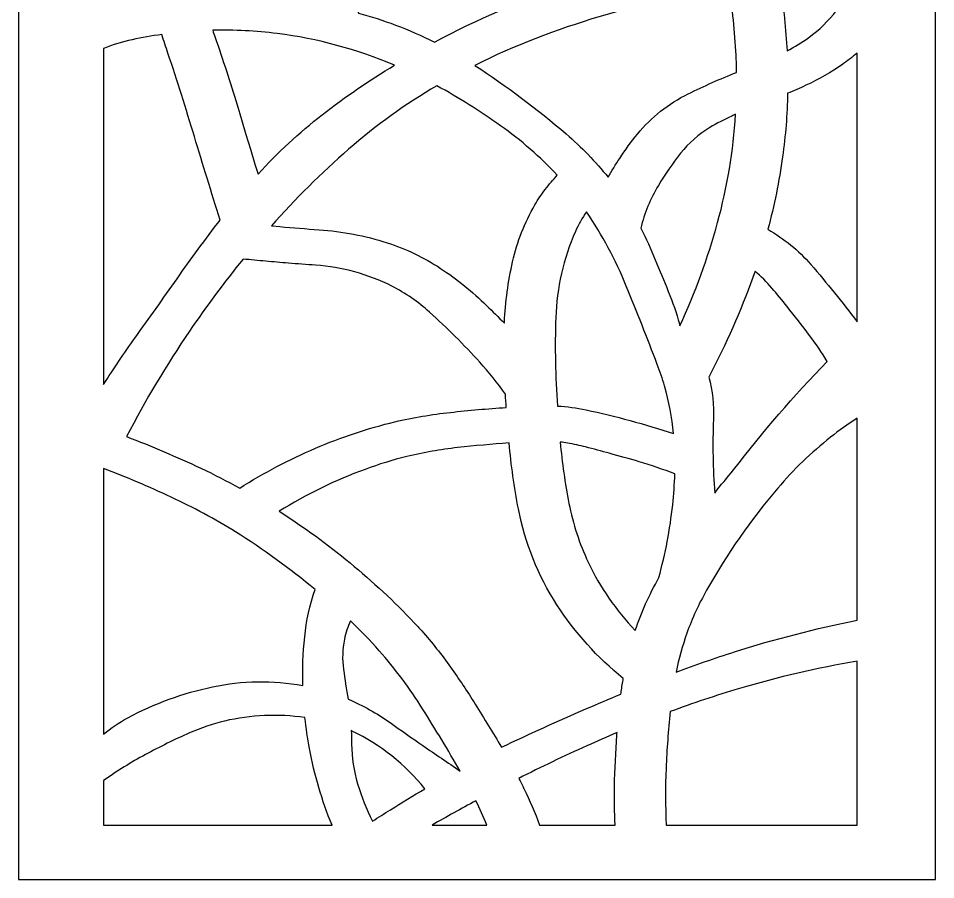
# Model space of a CAD drawing. Header units: centimetres. Extents: x -9.7 to 6, y -13.7 to 14.4.
# Drawn here: x -0.91 to 5.97, y -13.66 to -7.2 of the extents above; entities that cross this region are included whole.
import ezdxf

# ---------------------------------------------------------------- set-up
doc = ezdxf.new("R2010")
doc.units = ezdxf.units.CM
doc.header["$MEASUREMENT"] = 0

msp = doc.modelspace()

# ---------------------------------------------------------------- linework, layer by layer
at = {"color": 242}
for points, knots in [([(-0.91014, -13.65587), (-0.91014, -13.65587), (-0.91014, 14.43222), (-0.91014, 14.43222), (-0.91014, 14.43222), (-0.91014, 14.43222), (-0.85971, 14.43222), (-0.85971, 14.43222), (-0.85971, 14.43222), (-0.85971, 14.43222), (5.96629, 14.43222), (5.96629, 14.43222), (5.96629, 14.43222), (5.96629, 14.43222), (5.96629, -13.65584), (5.96629, -13.65584), (5.96629, -13.65584), (5.96629, -13.65584), (-0.85971, -13.65584), (-0.85971, -13.65584), (-0.85971, -13.65584), (-0.85971, -13.65584), (-0.91014, -13.65584), (-0.91014, -13.65584), (-0.91014, -13.65584), (-0.91014, -13.65584), (-0.91014, -13.65587), (-0.91014, -13.65587)], [0, 0, 0, 0, 0.125, 0.125, 0.125, 0.125, 0.25, 0.25, 0.25, 0.25, 0.375, 0.375, 0.375, 0.375, 0.5, 0.5, 0.5, 0.5, 0.625, 0.625, 0.625, 0.625, 0.75, 0.75, 0.75, 0.75, 1, 1, 1, 1]), ([(5.37786, -6.89349), (5.33513, -6.98073), (5.28335, -7.0632), (5.22343, -7.13947), (5.22343, -7.13947), (5.16333, -7.21594), (5.09316, -7.28385), (5.01459, -7.34131), (5.01459, -7.34131), (4.96281, -7.37845), (4.90862, -7.41195), (4.85226, -7.44182), (4.85226, -7.44182), (4.84377, -7.27911), (4.82683, -7.11696), (4.80143, -6.9559), (4.80143, -6.9559), (4.80143, -6.9559), (4.87495, -6.60626), (4.87495, -6.60626), (4.87495, -6.60626), (4.94484, -6.27371), (4.98222, -5.93543), (4.98669, -5.59566), (4.98669, -5.59566), (4.99121, -5.25667), (4.98222, -4.91758), (4.95971, -4.57935), (4.95971, -4.57935), (4.95696, -4.53768), (4.95191, -4.49611), (4.94449, -4.45498), (4.94449, -4.45498), (5.09563, -4.54004), (5.24049, -4.63605), (5.37786, -4.74191), (5.37786, -4.74191), (5.37786, -4.74191), (5.37786, -6.89349), (5.37786, -6.89349), (5.37786, -6.89349), (5.37786, -6.89349), (5.37786, -6.89349), (5.37786, -6.89349)], [0, 0, 0, 0, 0.0833333, 0.0833333, 0.0833333, 0.0833333, 0.1666667, 0.1666667, 0.1666667, 0.1666667, 0.25, 0.25, 0.25, 0.25, 0.3333333, 0.3333333, 0.3333333, 0.3333333, 0.4166667, 0.4166667, 0.4166667, 0.4166667, 0.5, 0.5, 0.5, 0.5, 0.5833333, 0.5833333, 0.5833333, 0.5833333, 0.6666667, 0.6666667, 0.6666667, 0.6666667, 0.75, 0.75, 0.75, 0.75, 0.8333333, 0.8333333, 0.8333333, 0.8333333, 1, 1, 1, 1]), ([(1.94933, -6.16853), (1.94933, -6.16853), (1.98562, -6.11911), (1.98562, -6.11911), (1.98562, -6.11911), (2.06859, -6.13701), (2.15012, -6.16061), (2.22966, -6.18984), (2.22966, -6.18984), (2.33356, -6.22826), (2.43468, -6.27362), (2.53242, -6.32554), (2.53242, -6.32554), (2.66999, -6.39932), (2.80044, -6.48581), (2.92183, -6.58398), (2.92183, -6.58398), (3.01905, -6.66272), (3.10912, -6.75024), (3.19084, -6.845), (3.19084, -6.845), (3.21324, -6.87139), (3.23461, -6.89862), (3.2551, -6.92644), (3.2551, -6.92644), (3.24023, -6.93121), (3.22537, -6.93612), (3.21052, -6.94092), (3.21052, -6.94092), (2.86498, -7.05742), (2.53001, -7.20328), (2.20909, -7.37668), (2.20909, -7.37668), (2.11407, -7.32823), (2.01645, -7.28503), (1.91679, -7.24719), (1.91679, -7.24719), (1.82584, -7.21308), (1.73344, -7.18337), (1.63972, -7.15804), (1.63972, -7.15804), (1.61722, -7.08596), (1.60659, -7.01068), (1.60794, -6.93526), (1.60794, -6.93526), (1.61, -6.85574), (1.62298, -6.77676), (1.64644, -6.7008), (1.64644, -6.7008), (1.67701, -6.60011), (1.72011, -6.5037), (1.77473, -6.41386), (1.77473, -6.41386), (1.82607, -6.32748), (1.88465, -6.24552), (1.94933, -6.16853)], [0, 0, 0, 0, 0.0666667, 0.0666667, 0.0666667, 0.0666667, 0.1333333, 0.1333333, 0.1333333, 0.1333333, 0.2, 0.2, 0.2, 0.2, 0.2666667, 0.2666667, 0.2666667, 0.2666667, 0.3333333, 0.3333333, 0.3333333, 0.3333333, 0.4, 0.4, 0.4, 0.4, 0.4666667, 0.4666667, 0.4666667, 0.4666667, 0.5333333, 0.5333333, 0.5333333, 0.5333333, 0.6, 0.6, 0.6, 0.6, 0.6666667, 0.6666667, 0.6666667, 0.6666667, 0.7333333, 0.7333333, 0.7333333, 0.7333333, 0.8, 0.8, 0.8, 0.8, 0.8666667, 0.8666667, 0.8666667, 0.8666667, 1, 1, 1, 1]), ([(3.5109, -8.38847), (3.41588, -8.27126), (3.31068, -8.16287), (3.19669, -8.06434), (3.19669, -8.06434), (2.98, -7.87727), (2.75093, -7.70537), (2.51065, -7.54985), (2.51065, -7.54985), (2.81027, -7.40214), (3.1221, -7.2805), (3.44262, -7.18634), (3.44262, -7.18634), (3.76272, -7.09245), (4.08728, -7.01415), (4.41497, -6.95172), (4.41497, -6.95172), (4.4435, -7.12409), (4.46191, -7.29807), (4.47023, -7.47257), (4.47023, -7.47257), (4.47233, -7.51596), (4.47362, -7.55931), (4.47418, -7.60273), (4.47418, -7.60273), (4.35084, -7.65122), (4.22963, -7.70471), (4.11062, -7.76337), (4.11062, -7.76337), (3.96405, -7.83542), (3.83469, -7.93838), (3.73141, -8.06492), (3.73141, -8.06492), (3.68375, -8.12324), (3.63907, -8.18399), (3.59762, -8.24702), (3.59762, -8.24702), (3.56716, -8.2932), (3.53829, -8.34035), (3.5109, -8.38847)], [0, 0, 0, 0, 0.0909091, 0.0909091, 0.0909091, 0.0909091, 0.1818182, 0.1818182, 0.1818182, 0.1818182, 0.2727273, 0.2727273, 0.2727273, 0.2727273, 0.3636364, 0.3636364, 0.3636364, 0.3636364, 0.4545455, 0.4545455, 0.4545455, 0.4545455, 0.5454545, 0.5454545, 0.5454545, 0.5454545, 0.6363636, 0.6363636, 0.6363636, 0.6363636, 0.7272727, 0.7272727, 0.7272727, 0.7272727, 0.8181818, 0.8181818, 0.8181818, 0.8181818, 1, 1, 1, 1]), ([(0.88663, -8.36613), (0.88663, -8.36613), (0.87707, -8.33497), (0.87707, -8.33497), (0.87707, -8.33497), (0.87707, -8.33497), (0.86336, -8.28964), (0.86336, -8.28964), (0.86336, -8.28964), (0.86336, -8.28964), (0.82999, -8.17855), (0.82999, -8.17855), (0.82999, -8.17855), (0.82999, -8.17855), (0.79635, -8.0674), (0.79635, -8.0674), (0.79635, -8.0674), (0.79635, -8.0674), (0.76277, -7.95628), (0.76277, -7.95628), (0.76277, -7.95628), (0.76277, -7.95628), (0.72897, -7.84527), (0.72897, -7.84527), (0.72897, -7.84527), (0.67737, -7.67571), (0.62284, -7.50722), (0.5651, -7.33975), (0.5651, -7.33975), (0.55888, -7.3222), (0.55292, -7.30453), (0.54716, -7.28678), (0.54716, -7.28678), (0.70894, -7.28286), (0.87077, -7.29099), (1.0313, -7.31086), (1.0313, -7.31086), (1.33314, -7.34981), (1.62836, -7.42963), (1.90853, -7.54829), (1.90853, -7.54829), (1.7212, -7.66146), (1.54066, -7.78556), (1.36782, -7.91999), (1.36782, -7.91999), (1.1948, -8.05441), (1.0338, -8.20372), (0.88663, -8.36613)], [0, 0, 0, 0, 0.0769231, 0.0769231, 0.0769231, 0.0769231, 0.1538462, 0.1538462, 0.1538462, 0.1538462, 0.2307692, 0.2307692, 0.2307692, 0.2307692, 0.3076923, 0.3076923, 0.3076923, 0.3076923, 0.3846154, 0.3846154, 0.3846154, 0.3846154, 0.4615385, 0.4615385, 0.4615385, 0.4615385, 0.5384615, 0.5384615, 0.5384615, 0.5384615, 0.6153846, 0.6153846, 0.6153846, 0.6153846, 0.6923077, 0.6923077, 0.6923077, 0.6923077, 0.7692308, 0.7692308, 0.7692308, 0.7692308, 0.8461538, 0.8461538, 0.8461538, 0.8461538, 1, 1, 1, 1]), ([(-0.27123, -9.94225), (-0.27123, -9.94225), (-0.27123, -7.42349), (-0.27123, -7.42349), (-0.27123, -7.42349), (-0.20173, -7.39543), (-0.12986, -7.37344), (-0.05652, -7.35768), (-0.05652, -7.35768), (0.01678, -7.34194), (0.09039, -7.32885), (0.16459, -7.31831), (0.16459, -7.31831), (0.1799, -7.36472), (0.19548, -7.4109), (0.2113, -7.45709), (0.2113, -7.45709), (0.2801, -7.66492), (0.34617, -7.87364), (0.40951, -8.08327), (0.40951, -8.08327), (0.47264, -8.29242), (0.53685, -8.50117), (0.60236, -8.70953), (0.60236, -8.70953), (0.49171, -8.85397), (0.38422, -9.00051), (0.27975, -9.14941), (0.27975, -9.14941), (0.17535, -9.29825), (0.07014, -9.44668), (-0.03569, -9.59444), (-0.03569, -9.59444), (-0.11719, -9.70825), (-0.19582, -9.82429), (-0.27123, -9.94225), (-0.27123, -9.94225), (-0.27123, -9.94225), (-0.27123, -9.94225), (-0.27123, -9.94225)], [0, 0, 0, 0, 0.0909091, 0.0909091, 0.0909091, 0.0909091, 0.1818182, 0.1818182, 0.1818182, 0.1818182, 0.2727273, 0.2727273, 0.2727273, 0.2727273, 0.3636364, 0.3636364, 0.3636364, 0.3636364, 0.4545455, 0.4545455, 0.4545455, 0.4545455, 0.5454545, 0.5454545, 0.5454545, 0.5454545, 0.6363636, 0.6363636, 0.6363636, 0.6363636, 0.7272727, 0.7272727, 0.7272727, 0.7272727, 0.8181818, 0.8181818, 0.8181818, 0.8181818, 1, 1, 1, 1]), ([(5.37786, -7.45742), (5.37786, -7.45742), (5.37786, -9.4742), (5.37786, -9.4742), (5.37786, -9.4742), (5.26703, -9.32591), (5.15088, -9.18193), (5.02949, -9.04223), (5.02949, -9.04223), (4.93814, -8.93692), (4.82955, -8.84801), (4.70847, -8.77922), (4.70847, -8.77922), (4.75667, -8.60018), (4.79369, -8.41821), (4.8193, -8.23451), (4.8193, -8.23451), (4.84071, -8.07701), (4.85322, -7.91835), (4.85689, -7.75938), (4.85689, -7.75938), (4.90285, -7.74063), (4.94836, -7.72065), (4.9935, -7.69951), (4.9935, -7.69951), (5.08983, -7.65453), (5.18224, -7.60164), (5.26991, -7.54135), (5.26991, -7.54135), (5.30705, -7.51499), (5.34306, -7.48697), (5.37786, -7.45742)], [0, 0, 0, 0, 0.1111111, 0.1111111, 0.1111111, 0.1111111, 0.2222222, 0.2222222, 0.2222222, 0.2222222, 0.3333333, 0.3333333, 0.3333333, 0.3333333, 0.4444444, 0.4444444, 0.4444444, 0.4444444, 0.5555556, 0.5555556, 0.5555556, 0.5555556, 0.6666667, 0.6666667, 0.6666667, 0.6666667, 0.7777778, 0.7777778, 0.7777778, 0.7777778, 1, 1, 1, 1]), ([(1.05081, -8.75887), (1.05081, -8.75887), (0.99359, -8.75362), (0.99359, -8.75362), (0.99359, -8.75362), (0.99359, -8.75362), (0.98637, -8.75286), (0.98637, -8.75286), (0.98637, -8.75286), (1.16711, -8.54976), (1.36049, -8.358), (1.56531, -8.17915), (1.56531, -8.17915), (1.77044, -7.99987), (1.99189, -7.84041), (2.22676, -7.70253), (2.22676, -7.70253), (2.39183, -7.79311), (2.5516, -7.89327), (2.70507, -8.00255), (2.70507, -8.00255), (2.85892, -8.11184), (3.00121, -8.23632), (3.1302, -8.37416), (3.1302, -8.37416), (3.0984, -8.40791), (3.06817, -8.44321), (3.03976, -8.47999), (3.03976, -8.47999), (3.01132, -8.51676), (2.98537, -8.55551), (2.96236, -8.59575), (2.96236, -8.59575), (2.88511, -8.72857), (2.82871, -8.87238), (2.79506, -9.02227), (2.79506, -9.02227), (2.76168, -9.17148), (2.74099, -9.3234), (2.73344, -9.4761), (2.73344, -9.4761), (2.73344, -9.4761), (2.73316, -9.47991), (2.73316, -9.47991), (2.73316, -9.47991), (2.73316, -9.47991), (2.73311, -9.48337), (2.73311, -9.48337), (2.73311, -9.48337), (2.68948, -9.43829), (2.64502, -9.39396), (2.59989, -9.3504), (2.59989, -9.3504), (2.49398, -9.24657), (2.37835, -9.15336), (2.25446, -9.0719), (2.25446, -9.0719), (2.13044, -8.9901), (1.99588, -8.92558), (1.85442, -8.88002), (1.85442, -8.88002), (1.68946, -8.827), (1.51852, -8.79412), (1.34548, -8.78218), (1.34548, -8.78218), (1.24722, -8.77548), (1.14897, -8.76764), (1.05081, -8.75887), (1.05081, -8.75887), (1.05081, -8.75887), (1.05081, -8.75887), (1.05081, -8.75887)], [0, 0, 0, 0, 0.0526316, 0.0526316, 0.0526316, 0.0526316, 0.1052632, 0.1052632, 0.1052632, 0.1052632, 0.1578947, 0.1578947, 0.1578947, 0.1578947, 0.2105263, 0.2105263, 0.2105263, 0.2105263, 0.2631579, 0.2631579, 0.2631579, 0.2631579, 0.3157895, 0.3157895, 0.3157895, 0.3157895, 0.3684211, 0.3684211, 0.3684211, 0.3684211, 0.4210526, 0.4210526, 0.4210526, 0.4210526, 0.4736842, 0.4736842, 0.4736842, 0.4736842, 0.5263158, 0.5263158, 0.5263158, 0.5263158, 0.5789474, 0.5789474, 0.5789474, 0.5789474, 0.6315789, 0.6315789, 0.6315789, 0.6315789, 0.6842105, 0.6842105, 0.6842105, 0.6842105, 0.7368421, 0.7368421, 0.7368421, 0.7368421, 0.7894737, 0.7894737, 0.7894737, 0.7894737, 0.8421053, 0.8421053, 0.8421053, 0.8421053, 0.8947368, 0.8947368, 0.8947368, 0.8947368, 1, 1, 1, 1]), ([(4.04975, -9.50332), (4.04975, -9.50332), (4.04555, -9.48842), (4.04555, -9.48842), (4.04555, -9.48842), (4.02246, -9.40596), (3.99471, -9.32481), (3.96223, -9.24545), (3.96223, -9.24545), (3.92993, -9.1662), (3.89757, -9.08706), (3.86487, -9.00783), (3.86487, -9.00783), (3.83185, -8.92762), (3.79552, -8.84879), (3.75629, -8.7715), (3.75629, -8.7715), (3.78246, -8.65813), (3.82703, -8.54976), (3.88804, -8.45053), (3.88804, -8.45053), (3.93816, -8.36664), (3.99349, -8.28593), (4.05385, -8.20891), (4.05385, -8.20891), (4.1148, -8.13151), (4.18953, -8.06598), (4.27448, -8.01596), (4.27448, -8.01596), (4.32715, -7.98419), (4.38162, -7.95548), (4.43755, -7.92997), (4.43755, -7.92997), (4.44721, -7.92561), (4.45705, -7.92117), (4.46668, -7.91685), (4.46668, -7.91685), (4.4493, -8.19153), (4.40398, -8.46382), (4.33133, -8.72924), (4.33133, -8.72924), (4.25883, -8.99458), (4.1646, -9.25348), (4.04975, -9.50332), (4.04975, -9.50332), (4.04975, -9.50332), (4.04975, -9.50332), (4.04975, -9.50332)], [0, 0, 0, 0, 0.0769231, 0.0769231, 0.0769231, 0.0769231, 0.1538462, 0.1538462, 0.1538462, 0.1538462, 0.2307692, 0.2307692, 0.2307692, 0.2307692, 0.3076923, 0.3076923, 0.3076923, 0.3076923, 0.3846154, 0.3846154, 0.3846154, 0.3846154, 0.4615385, 0.4615385, 0.4615385, 0.4615385, 0.5384615, 0.5384615, 0.5384615, 0.5384615, 0.6153846, 0.6153846, 0.6153846, 0.6153846, 0.6923077, 0.6923077, 0.6923077, 0.6923077, 0.7692308, 0.7692308, 0.7692308, 0.7692308, 0.8461538, 0.8461538, 0.8461538, 0.8461538, 1, 1, 1, 1]), ([(4.00178, -10.31043), (3.78623, -10.23966), (3.5671, -10.18049), (3.34536, -10.1329), (3.34536, -10.1329), (3.27473, -10.11788), (3.20308, -10.10838), (3.13093, -10.1046), (3.13093, -10.1046), (3.11533, -9.88402), (3.11113, -9.66268), (3.11848, -9.44168), (3.11848, -9.44168), (3.12588, -9.21888), (3.17614, -8.99935), (3.26621, -8.79539), (3.26621, -8.79539), (3.2891, -8.74374), (3.31658, -8.69418), (3.34846, -8.64732), (3.34846, -8.64732), (3.46727, -8.82209), (3.56756, -9.0088), (3.6474, -9.20445), (3.6474, -9.20445), (3.72714, -9.39953), (3.80456, -9.59554), (3.87953, -9.79253), (3.87953, -9.79253), (3.8997, -9.84551), (3.91779, -9.89915), (3.93388, -9.95348), (3.93388, -9.95348), (3.96738, -10.07014), (3.9901, -10.18955), (4.00172, -10.31043), (4.00172, -10.31043), (4.00172, -10.31043), (4.00178, -10.31043), (4.00178, -10.31043)], [0, 0, 0, 0, 0.0909091, 0.0909091, 0.0909091, 0.0909091, 0.1818182, 0.1818182, 0.1818182, 0.1818182, 0.2727273, 0.2727273, 0.2727273, 0.2727273, 0.3636364, 0.3636364, 0.3636364, 0.3636364, 0.4545455, 0.4545455, 0.4545455, 0.4545455, 0.5454545, 0.5454545, 0.5454545, 0.5454545, 0.6363636, 0.6363636, 0.6363636, 0.6363636, 0.7272727, 0.7272727, 0.7272727, 0.7272727, 0.8181818, 0.8181818, 0.8181818, 0.8181818, 1, 1, 1, 1]), ([(0.77398, -9.00305), (0.83069, -9.00788), (0.8874, -9.01308), (0.94428, -9.01826), (0.94428, -9.01826), (1.00111, -9.02347), (1.05793, -9.02839), (1.11475, -9.0329), (1.11475, -9.0329), (1.18228, -9.03814), (1.24991, -9.04322), (1.31744, -9.0481), (1.31744, -9.0481), (1.51662, -9.06269), (1.71096, -9.11588), (1.88958, -9.20506), (1.88958, -9.20506), (1.99166, -9.2574), (2.0866, -9.32293), (2.17182, -9.39965), (2.17182, -9.39965), (2.30407, -9.51856), (2.43001, -9.64416), (2.54936, -9.77594), (2.54936, -9.77594), (2.61805, -9.85197), (2.68217, -9.93214), (2.74132, -10.01584), (2.74132, -10.01584), (2.74322, -10.04873), (2.74543, -10.08173), (2.74776, -10.11473), (2.74776, -10.11473), (2.60765, -10.12444), (2.46784, -10.137), (2.32827, -10.15204), (2.32827, -10.15204), (2.18846, -10.16717), (2.04983, -10.19052), (1.91286, -10.2221), (1.91286, -10.2221), (1.70897, -10.27173), (1.50958, -10.33812), (1.31666, -10.42096), (1.31666, -10.42096), (1.12001, -10.50519), (0.93053, -10.60493), (0.74973, -10.7192), (0.74973, -10.7192), (0.65398, -10.66695), (0.55684, -10.61744), (0.45823, -10.57083), (0.45823, -10.57083), (0.27566, -10.48441), (0.08976, -10.40524), (-0.09912, -10.33376), (-0.09912, -10.33376), (0.04203, -10.06097), (0.19943, -9.79702), (0.37232, -9.5435), (0.37232, -9.5435), (0.49892, -9.35793), (0.63288, -9.17773), (0.77398, -9.00305), (0.77398, -9.00305), (0.77398, -9.00305), (0.77398, -9.00305), (0.77398, -9.00305)], [0, 0, 0, 0, 0.0555556, 0.0555556, 0.0555556, 0.0555556, 0.1111111, 0.1111111, 0.1111111, 0.1111111, 0.1666667, 0.1666667, 0.1666667, 0.1666667, 0.2222222, 0.2222222, 0.2222222, 0.2222222, 0.2777778, 0.2777778, 0.2777778, 0.2777778, 0.3333333, 0.3333333, 0.3333333, 0.3333333, 0.3888889, 0.3888889, 0.3888889, 0.3888889, 0.4444444, 0.4444444, 0.4444444, 0.4444444, 0.5, 0.5, 0.5, 0.5, 0.5555556, 0.5555556, 0.5555556, 0.5555556, 0.6111111, 0.6111111, 0.6111111, 0.6111111, 0.6666667, 0.6666667, 0.6666667, 0.6666667, 0.7222222, 0.7222222, 0.7222222, 0.7222222, 0.7777778, 0.7777778, 0.7777778, 0.7777778, 0.8333333, 0.8333333, 0.8333333, 0.8333333, 0.8888889, 0.8888889, 0.8888889, 0.8888889, 1, 1, 1, 1]), ([(4.26502, -9.88741), (4.26502, -9.88741), (4.29267, -9.83396), (4.29267, -9.83396), (4.29267, -9.83396), (4.41701, -9.59455), (4.52391, -9.34656), (4.61266, -9.09179), (4.61266, -9.09179), (4.65739, -9.13162), (4.6994, -9.17451), (4.73841, -9.21999), (4.73841, -9.21999), (4.77726, -9.26541), (4.81532, -9.31142), (4.8526, -9.35845), (4.8526, -9.35845), (4.91007, -9.42924), (4.96609, -9.50117), (5.02081, -9.5742), (5.02081, -9.5742), (5.06795, -9.63745), (5.11235, -9.70276), (5.15372, -9.76994), (5.15372, -9.76994), (4.90367, -10.02683), (4.6693, -10.29848), (4.45187, -10.58352), (4.45187, -10.58352), (4.40313, -10.64034), (4.35571, -10.69821), (4.30992, -10.75738), (4.30992, -10.75738), (4.29625, -10.57387), (4.29323, -10.3896), (4.30098, -10.20565), (4.30098, -10.20565), (4.30531, -10.09833), (4.29332, -9.99103), (4.26502, -9.88741)], [0, 0, 0, 0, 0.0909091, 0.0909091, 0.0909091, 0.0909091, 0.1818182, 0.1818182, 0.1818182, 0.1818182, 0.2727273, 0.2727273, 0.2727273, 0.2727273, 0.3636364, 0.3636364, 0.3636364, 0.3636364, 0.4545455, 0.4545455, 0.4545455, 0.4545455, 0.5454545, 0.5454545, 0.5454545, 0.5454545, 0.6363636, 0.6363636, 0.6363636, 0.6363636, 0.7272727, 0.7272727, 0.7272727, 0.7272727, 0.8181818, 0.8181818, 0.8181818, 0.8181818, 1, 1, 1, 1]), ([(5.37786, -10.19632), (5.37786, -10.19632), (5.37786, -11.7104), (5.37786, -11.7104), (5.37786, -11.7104), (5.06692, -11.77265), (4.75975, -11.85167), (4.4576, -11.94738), (4.4576, -11.94738), (4.31052, -11.99483), (4.16473, -12.04563), (4.0203, -12.10017), (4.0203, -12.10017), (4.0405, -12.00064), (4.06774, -11.90254), (4.10165, -11.80679), (4.10165, -11.80679), (4.14173, -11.69605), (4.19104, -11.58872), (4.24892, -11.48609), (4.24892, -11.48609), (4.40179, -11.21437), (4.58043, -10.95798), (4.78225, -10.72039), (4.78225, -10.72039), (4.90113, -10.58036), (5.0337, -10.45256), (5.17788, -10.33873), (5.17788, -10.33873), (5.24209, -10.28812), (5.30897, -10.24057), (5.37786, -10.19632)], [0, 0, 0, 0, 0.1111111, 0.1111111, 0.1111111, 0.1111111, 0.2222222, 0.2222222, 0.2222222, 0.2222222, 0.3333333, 0.3333333, 0.3333333, 0.3333333, 0.4444444, 0.4444444, 0.4444444, 0.4444444, 0.5555556, 0.5555556, 0.5555556, 0.5555556, 0.6666667, 0.6666667, 0.6666667, 0.6666667, 0.7777778, 0.7777778, 0.7777778, 0.7777778, 1, 1, 1, 1]), ([(3.60716, -12.26445), (3.51945, -12.30106), (3.43218, -12.33812), (3.3449, -12.37562), (3.3449, -12.37562), (3.13198, -12.46733), (2.92083, -12.56334), (2.71173, -12.66341), (2.71173, -12.66341), (2.64773, -12.55507), (2.58221, -12.44754), (2.51523, -12.34083), (2.51523, -12.34083), (2.45641, -12.24663), (2.39487, -12.15427), (2.33052, -12.06372), (2.33052, -12.06372), (2.26301, -11.96873), (2.19075, -11.87711), (2.1137, -11.78966), (2.1137, -11.78966), (2.09559, -11.76909), (2.07693, -11.74881), (2.05797, -11.72892), (2.05797, -11.72892), (1.75522, -11.4103), (1.41508, -11.12965), (1.04452, -10.89335), (1.04452, -10.89335), (1.2483, -10.76674), (1.46445, -10.66153), (1.68971, -10.57926), (1.68971, -10.57926), (1.79162, -10.54121), (1.89571, -10.50921), (2.00133, -10.48301), (2.00133, -10.48301), (2.12699, -10.45265), (2.25432, -10.43039), (2.38284, -10.4162), (2.38284, -10.4162), (2.51129, -10.40205), (2.63987, -10.39046), (2.76869, -10.38141), (2.76869, -10.38141), (2.78378, -10.54733), (2.80717, -10.71237), (2.83871, -10.87586), (2.83871, -10.87586), (2.88796, -11.13177), (2.98591, -11.37578), (3.12716, -11.59494), (3.12716, -11.59494), (3.26236, -11.80438), (3.43042, -11.99071), (3.62482, -12.14677), (3.62482, -12.14677), (3.61929, -12.17917), (3.61423, -12.21171), (3.60979, -12.24444), (3.60979, -12.24444), (3.6089, -12.25108), (3.60795, -12.25785), (3.60712, -12.26445), (3.60712, -12.26445), (3.60712, -12.26445), (3.60716, -12.26445), (3.60716, -12.26445)], [0, 0, 0, 0, 0.0555556, 0.0555556, 0.0555556, 0.0555556, 0.1111111, 0.1111111, 0.1111111, 0.1111111, 0.1666667, 0.1666667, 0.1666667, 0.1666667, 0.2222222, 0.2222222, 0.2222222, 0.2222222, 0.2777778, 0.2777778, 0.2777778, 0.2777778, 0.3333333, 0.3333333, 0.3333333, 0.3333333, 0.3888889, 0.3888889, 0.3888889, 0.3888889, 0.4444444, 0.4444444, 0.4444444, 0.4444444, 0.5, 0.5, 0.5, 0.5, 0.5555556, 0.5555556, 0.5555556, 0.5555556, 0.6111111, 0.6111111, 0.6111111, 0.6111111, 0.6666667, 0.6666667, 0.6666667, 0.6666667, 0.7222222, 0.7222222, 0.7222222, 0.7222222, 0.7777778, 0.7777778, 0.7777778, 0.7777778, 0.8333333, 0.8333333, 0.8333333, 0.8333333, 0.8888889, 0.8888889, 0.8888889, 0.8888889, 1, 1, 1, 1]), ([(3.89101, -11.39086), (3.85574, -11.45545), (3.82282, -11.52142), (3.79222, -11.58839), (3.79222, -11.58839), (3.76297, -11.65322), (3.73693, -11.71942), (3.71403, -11.78679), (3.71403, -11.78679), (3.57009, -11.6364), (3.45112, -11.46399), (3.36153, -11.27608), (3.36153, -11.27608), (3.2958, -11.13528), (3.24744, -10.9869), (3.21763, -10.83444), (3.21763, -10.83444), (3.18785, -10.68239), (3.16598, -10.52893), (3.15202, -10.37459), (3.15202, -10.37459), (3.1709, -10.37667), (3.18952, -10.37926), (3.20809, -10.38246), (3.20809, -10.38246), (3.25312, -10.39032), (3.29783, -10.39991), (3.34205, -10.41138), (3.34205, -10.41138), (3.40149, -10.4266), (3.46072, -10.44254), (3.51992, -10.459), (3.51992, -10.459), (3.59482, -10.47913), (3.6695, -10.50025), (3.74395, -10.52219), (3.74395, -10.52219), (3.83411, -10.54912), (3.92309, -10.57947), (4.01114, -10.61297), (4.01114, -10.61297), (4.0086, -10.69038), (4.00323, -10.76789), (3.99491, -10.84503), (3.99491, -10.84503), (3.97531, -11.02942), (3.94051, -11.21209), (3.89101, -11.39086)], [0, 0, 0, 0, 0.0769231, 0.0769231, 0.0769231, 0.0769231, 0.1538462, 0.1538462, 0.1538462, 0.1538462, 0.2307692, 0.2307692, 0.2307692, 0.2307692, 0.3076923, 0.3076923, 0.3076923, 0.3076923, 0.3846154, 0.3846154, 0.3846154, 0.3846154, 0.4615385, 0.4615385, 0.4615385, 0.4615385, 0.5384615, 0.5384615, 0.5384615, 0.5384615, 0.6153846, 0.6153846, 0.6153846, 0.6153846, 0.6923077, 0.6923077, 0.6923077, 0.6923077, 0.7692308, 0.7692308, 0.7692308, 0.7692308, 0.8461538, 0.8461538, 0.8461538, 0.8461538, 1, 1, 1, 1]), ([(-0.27123, -12.56612), (-0.27123, -12.56612), (-0.27123, -10.57226), (-0.27123, -10.57226), (-0.27123, -10.57226), (-0.10015, -10.6381), (0.0686, -10.70984), (0.23474, -10.78746), (0.23474, -10.78746), (0.401, -10.86512), (0.56265, -10.95205), (0.71895, -11.0481), (0.71895, -11.0481), (0.92649, -11.17894), (1.12527, -11.32325), (1.3139, -11.48), (1.3139, -11.48), (1.27443, -11.59542), (1.24837, -11.71491), (1.23634, -11.83616), (1.23634, -11.83616), (1.22408, -11.95726), (1.21951, -12.07893), (1.22244, -12.20049), (1.22244, -12.20049), (0.99837, -12.1591), (0.76845, -12.16222), (0.54565, -12.20964), (0.54565, -12.20964), (0.32389, -12.2569), (0.10991, -12.33509), (-0.09003, -12.44224), (-0.09003, -12.44224), (-0.15476, -12.47682), (-0.21556, -12.51838), (-0.27123, -12.56612)], [0, 0, 0, 0, 0.1, 0.1, 0.1, 0.1, 0.2, 0.2, 0.2, 0.2, 0.3, 0.3, 0.3, 0.3, 0.4, 0.4, 0.4, 0.4, 0.5, 0.5, 0.5, 0.5, 0.6, 0.6, 0.6, 0.6, 0.7, 0.7, 0.7, 0.7, 0.8, 0.8, 0.8, 0.8, 1, 1, 1, 1]), ([(2.40152, -12.84173), (2.35575, -12.80939), (2.30949, -12.77753), (2.26294, -12.74591), (2.26294, -12.74591), (2.21623, -12.71437), (2.16967, -12.68254), (2.12314, -12.65079), (2.12314, -12.65079), (2.04058, -12.59346), (1.95827, -12.53575), (1.87622, -12.47782), (1.87622, -12.47782), (1.77776, -12.40816), (1.67222, -12.34928), (1.56116, -12.30204), (1.56116, -12.30204), (1.54881, -12.22776), (1.5376, -12.15338), (1.52729, -12.079), (1.52729, -12.079), (1.51697, -12.00389), (1.51919, -11.92768), (1.53418, -11.85335), (1.53418, -11.85335), (1.54412, -11.80579), (1.55953, -11.75959), (1.58037, -11.71565), (1.58037, -11.71565), (1.65532, -11.78706), (1.7272, -11.86157), (1.79573, -11.93913), (1.79573, -11.93913), (1.9152, -12.07597), (2.02383, -12.22193), (2.12065, -12.37571), (2.12065, -12.37571), (2.21738, -12.52916), (2.31099, -12.68457), (2.40152, -12.84173)], [0, 0, 0, 0, 0.0909091, 0.0909091, 0.0909091, 0.0909091, 0.1818182, 0.1818182, 0.1818182, 0.1818182, 0.2727273, 0.2727273, 0.2727273, 0.2727273, 0.3636364, 0.3636364, 0.3636364, 0.3636364, 0.4545455, 0.4545455, 0.4545455, 0.4545455, 0.5454545, 0.5454545, 0.5454545, 0.5454545, 0.6363636, 0.6363636, 0.6363636, 0.6363636, 0.7272727, 0.7272727, 0.7272727, 0.7272727, 0.8181818, 0.8181818, 0.8181818, 0.8181818, 1, 1, 1, 1]), ([(3.9473, -13.24622), (3.93904, -13.10442), (3.9383, -12.96233), (3.94499, -12.82044), (3.94499, -12.82044), (3.95161, -12.67868), (3.96194, -12.53708), (3.97598, -12.39582), (3.97598, -12.39582), (4.14707, -12.33259), (4.32005, -12.27488), (4.4947, -12.22294), (4.4947, -12.22294), (4.78477, -12.13675), (5.07961, -12.0682), (5.37786, -12.01728), (5.37786, -12.01728), (5.37786, -12.01728), (5.37786, -13.24622), (5.37786, -13.24622), (5.37786, -13.24622), (5.37786, -13.24622), (3.9473, -13.24622), (3.9473, -13.24622), (3.9473, -13.24622), (3.9473, -13.24622), (3.9473, -13.24622), (3.9473, -13.24622)], [0, 0, 0, 0, 0.125, 0.125, 0.125, 0.125, 0.25, 0.25, 0.25, 0.25, 0.375, 0.375, 0.375, 0.375, 0.5, 0.5, 0.5, 0.5, 0.625, 0.625, 0.625, 0.625, 0.75, 0.75, 0.75, 0.75, 1, 1, 1, 1]), ([(1.44113, -13.24622), (1.44113, -13.24622), (-0.27123, -13.24622), (-0.27123, -13.24622), (-0.27123, -13.24622), (-0.27123, -13.24622), (-0.27123, -12.91315), (-0.27123, -12.91315), (-0.27123, -12.91315), (-0.17093, -12.84173), (-0.0663, -12.7765), (0.04213, -12.71806), (0.04213, -12.71806), (0.15042, -12.65963), (0.26109, -12.60524), (0.37361, -12.55538), (0.37361, -12.55538), (0.45797, -12.51786), (0.54565, -12.48815), (0.6355, -12.46672), (0.6355, -12.46672), (0.83291, -12.42079), (1.03745, -12.41169), (1.23829, -12.44013), (1.23829, -12.44013), (1.24682, -12.51838), (1.25818, -12.59624), (1.27241, -12.67355), (1.27241, -12.67355), (1.30861, -12.86982), (1.36511, -13.06174), (1.44113, -13.24622)], [0, 0, 0, 0, 0.1111111, 0.1111111, 0.1111111, 0.1111111, 0.2222222, 0.2222222, 0.2222222, 0.2222222, 0.3333333, 0.3333333, 0.3333333, 0.3333333, 0.4444444, 0.4444444, 0.4444444, 0.4444444, 0.5555556, 0.5555556, 0.5555556, 0.5555556, 0.6666667, 0.6666667, 0.6666667, 0.6666667, 0.7777778, 0.7777778, 0.7777778, 0.7777778, 1, 1, 1, 1]), ([(1.74419, -13.21734), (1.69866, -13.12761), (1.66157, -13.03369), (1.63336, -12.93716), (1.63336, -12.93716), (1.60494, -12.84027), (1.5897, -12.74015), (1.58811, -12.63918), (1.58811, -12.63918), (1.58765, -12.60562), (1.58683, -12.57205), (1.58587, -12.53854), (1.58587, -12.53854), (1.58836, -12.5396), (1.59079, -12.54069), (1.5932, -12.54191), (1.5932, -12.54191), (1.80436, -12.64395), (1.9903, -12.79186), (2.13715, -12.97448), (2.13715, -12.97448), (2.05053, -13.02587), (1.96437, -13.07841), (1.87893, -13.1319), (1.87893, -13.1319), (1.83386, -13.16006), (1.7889, -13.18864), (1.74419, -13.21734), (1.74419, -13.21734), (1.74419, -13.21734), (1.74419, -13.21734), (1.74419, -13.21734)], [0, 0, 0, 0, 0.1111111, 0.1111111, 0.1111111, 0.1111111, 0.2222222, 0.2222222, 0.2222222, 0.2222222, 0.3333333, 0.3333333, 0.3333333, 0.3333333, 0.4444444, 0.4444444, 0.4444444, 0.4444444, 0.5555556, 0.5555556, 0.5555556, 0.5555556, 0.6666667, 0.6666667, 0.6666667, 0.6666667, 0.7777778, 0.7777778, 0.7777778, 0.7777778, 1, 1, 1, 1]), ([(3.56369, -13.24622), (3.56369, -13.24622), (2.99758, -13.24622), (2.99758, -13.24622), (2.99758, -13.24622), (2.96357, -13.15326), (2.92429, -13.06218), (2.88018, -12.97351), (2.88018, -12.97351), (2.86737, -12.94779), (2.85433, -12.92207), (2.84104, -12.89646), (2.84104, -12.89646), (3.00953, -12.81102), (3.17982, -12.72957), (3.35216, -12.6518), (3.35216, -12.6518), (3.42701, -12.6181), (3.50237, -12.58529), (3.57814, -12.55336), (3.57814, -12.55336), (3.57765, -12.55931), (3.57724, -12.56537), (3.57692, -12.57133), (3.57692, -12.57133), (3.56748, -12.69992), (3.56132, -12.82864), (3.5587, -12.9575), (3.5587, -12.9575), (3.55685, -13.05372), (3.55841, -13.15), (3.56369, -13.24622), (3.56369, -13.24622), (3.56369, -13.24622), (3.56369, -13.24622), (3.56369, -13.24622)], [0, 0, 0, 0, 0.1, 0.1, 0.1, 0.1, 0.2, 0.2, 0.2, 0.2, 0.3, 0.3, 0.3, 0.3, 0.4, 0.4, 0.4, 0.4, 0.5, 0.5, 0.5, 0.5, 0.6, 0.6, 0.6, 0.6, 0.7, 0.7, 0.7, 0.7, 0.8, 0.8, 0.8, 0.8, 1, 1, 1, 1]), ([(2.39385, -12.82831), (2.39385, -12.82831), (2.38758, -12.83171), (2.38758, -12.83171), (2.38758, -12.83171), (2.38758, -12.83171), (2.39385, -12.82831), (2.39385, -12.82831)], [0, 0, 0, 0, 0.3333333, 0.3333333, 0.3333333, 0.3333333, 1, 1, 1, 1]), ([(2.19151, -13.24622), (2.30035, -13.18455), (2.40976, -13.12406), (2.51976, -13.06464), (2.51976, -13.06464), (2.54895, -13.12417), (2.57595, -13.1848), (2.60094, -13.24622), (2.60094, -13.24622), (2.60094, -13.24622), (2.19151, -13.24622), (2.19151, -13.24622), (2.19151, -13.24622), (2.19151, -13.24622), (2.19151, -13.24622), (2.19151, -13.24622)], [0, 0, 0, 0, 0.2, 0.2, 0.2, 0.2, 0.4, 0.4, 0.4, 0.4, 0.6, 0.6, 0.6, 0.6, 1, 1, 1, 1])]:
    msp.add_open_spline(points, degree=3, knots=knots, dxfattribs=at)

doc.saveas('drawing.dxf')
